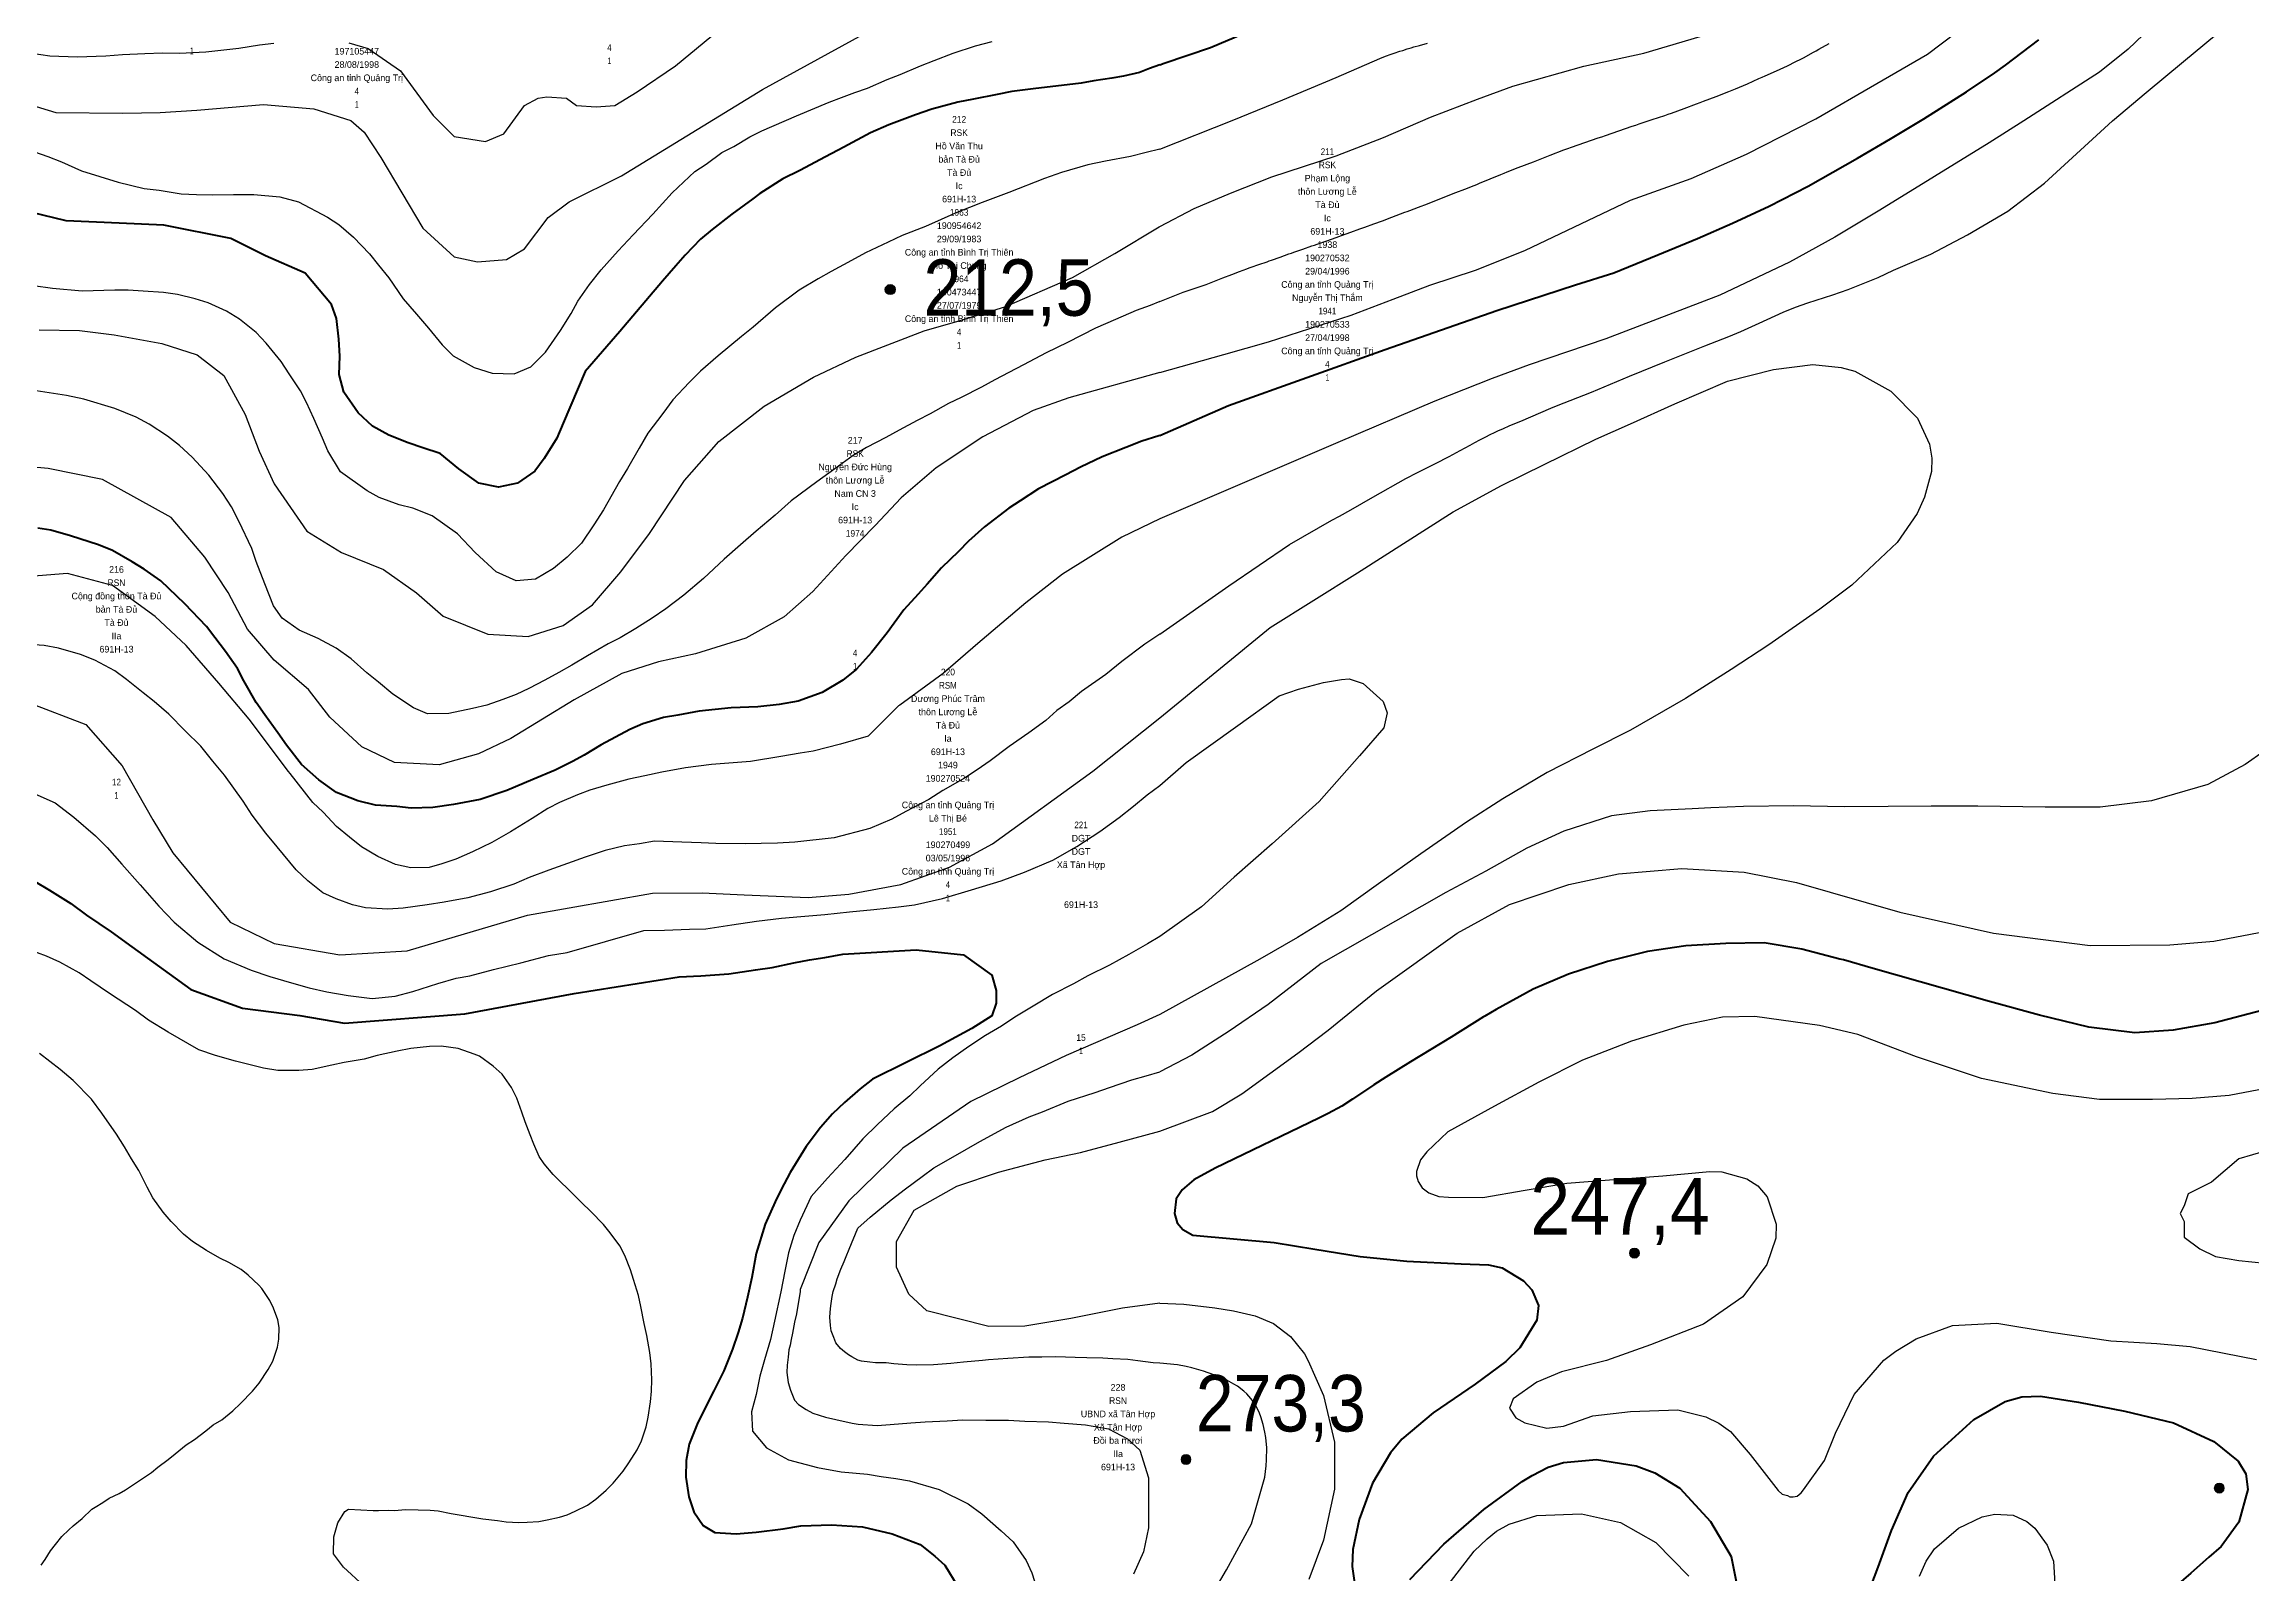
# Model space of a CAD drawing. Header units: metres. Extents: x 549268 to 556659, y 1838059 to 1844558.
# Drawn here: x 553664 to 554329, y 1839774 to 1840235 of the extents above; entities that cross this region are included whole.
import ezdxf
from ezdxf.enums import TextEntityAlignment as Align

# ---------------------------------------------------------------- set-up
doc = ezdxf.new("R2010")
doc.units = ezdxf.units.M
doc.header["$LTSCALE"] = 0.8
for name, color, linetype, lineweight in [('1', 7, 'Continuous', 25), ('2', 7, 'Continuous', 53), ('5', 7, 'Continuous', 13)]:
    doc.layers.add(name, color=color, linetype=linetype, lineweight=lineweight)
doc.layers.add('15', color=7, linetype='Continuous')

msp = doc.modelspace()

# ---------------------------------------------------------------- hatches: boundary and pattern name
at = {"layer": '5'}
for points in [[(553920.37, 1840160.7, 1), (553917.37, 1840160.7, 1)], [(554144.4, 1839870.66, 1), (554141.4, 1839870.66, 1)], [(554009.41, 1839808.54, 1), (554006.41, 1839808.54, 1)], [(554320.47, 1839799.93, 1), (554317.47, 1839799.93, 1)]]:
    msp.add_hatch(color=256, dxfattribs=at).paths.add_polyline_path(points)

# ---------------------------------------------------------------- linework, layer by layer
at = {"layer": '1'}
for points in [[(554307.45, 1840248.45), (554291.57, 1840233.06), (554282.96, 1840226.17), (554260.1, 1840211.47), (554249.73, 1840204.86), (554216.74, 1840184.63), (554203.2, 1840176.43), (554189.58, 1840168.92), (554168.65, 1840159.02), (554134.34, 1840145.87), (554111.25, 1840138.02), (554100.07, 1840133.96), (554082.86, 1840127.11), (554053.58, 1840114.69), (554025.49, 1840102.58), (554000, 1840091.72)], [(554000, 1840135.78), (554019.26, 1840141.19), (554032.76, 1840144.98), (554057.6, 1840153.03), (554070.29, 1840157.78), (554081.27, 1840162), (554095.04, 1840166.53), (554109.9, 1840172.41), (554141.69, 1840187.57), (554159.99, 1840194.18), (554176.62, 1840201.49), (554197.47, 1840212.09), (554215.85, 1840222.77), (554231.09, 1840231.51), (554248.8, 1840244.93)], [(553647.52, 1840220.15), (553667.72, 1840214.03), (553687.84, 1840213.8), (553699.09, 1840213.99), (553710.12, 1840214.69), (553730.19, 1840216.39), (553745.32, 1840215.07), (553756.46, 1840211.55), (553760.48, 1840208.03), (553765.53, 1840200.49), (553778.12, 1840179.23), (553787.56, 1840170.57), (553794.64, 1840169), (553803.3, 1840169.78), (553808.81, 1840172.93), (553815.89, 1840182.38), (553822.18, 1840187.11), (553837.92, 1840194.98), (553880.41, 1840220.97), (553910.57, 1840237.44)], [(553659.2, 1840202.86), (553665.28, 1840200.8), (553669.36, 1840199.17), (553675.38, 1840196.45), (553686.43, 1840192.99), (553694.3, 1840191.12), (553698.79, 1840190.58), (553705.41, 1840189.49), (553709.98, 1840189.34), (553714.8, 1840189.22), (553721.17, 1840189.27), (553727.28, 1840189.29), (553735.16, 1840188.6), (553740.78, 1840187.14), (553749.49, 1840182.51), (553752.85, 1840180.28), (553757.3, 1840176.47), (553762.15, 1840171.41), (553764.86, 1840168.07), (553767.88, 1840164.24), (553772.22, 1840157.96), (553776.24, 1840153.33), (553779.83, 1840149.04), (553784.02, 1840144.04), (553787.25, 1840140.75), (553793.61, 1840137.29), (553799.01, 1840135.55), (553805.66, 1840135.37), (553810.63, 1840137.48), (553815.09, 1840141.87), (553819.58, 1840148.35), (553822.78, 1840153.51), (553824.84, 1840157.25), (553828.33, 1840162.19), (553831.87, 1840166.61), (553836.96, 1840172.37), (553841.5, 1840177.16), (553847.45, 1840183.41), (553853.25, 1840189.77), (553860.08, 1840196.25), (553863.48, 1840198.44), (553868.17, 1840201.95), (553871.74, 1840203.77), (553876.62, 1840206.65), (553880.19, 1840208.47), (553890.62, 1840213), (553900.44, 1840217.08), (553904.19, 1840218.53), (553908.18, 1840220.01), (553912.07, 1840221.35), (553917.9, 1840223.94), (553921.89, 1840225.42), (553927.98, 1840228.04), (553932.09, 1840229.67), (553937.83, 1840231.86), (553944.49, 1840234.02), (553949.54, 1840235.36)], [(553755.93, 1840234.98), (553761.69, 1840233.23), (553771.45, 1840226.58), (553781.27, 1840213.09), (553787.56, 1840206.79), (553797.01, 1840205.22), (553802.51, 1840207.58), (553808.75, 1840216.11), (553812.85, 1840218.35), (553815.46, 1840218.73), (553821.43, 1840218.35), (553824.41, 1840216.11), (553830.38, 1840215.73), (553835.98, 1840216.11), (553842.69, 1840220.22), (553854.25, 1840228.08), (553869.17, 1840240.43)], [(554000, 1840056.94), (554020.76, 1840071.48), (554039.11, 1840084), (554051.8, 1840091.33), (554054.09, 1840092.52), (554057.48, 1840094.37), (554064.18, 1840098.22), (554074.1, 1840103.79), (554077.58, 1840105.62), (554084.63, 1840109.13), (554085.53, 1840109.6), (554087.11, 1840110.43), (554088.23, 1840111.03), (554090.45, 1840112.25), (554093.41, 1840113.88), (554094.89, 1840114.69), (554096.38, 1840115.48), (554097.13, 1840115.87), (554098.39, 1840116.51), (554099.24, 1840116.93), (554100.94, 1840117.74), (554101.79, 1840118.14), (554103.51, 1840118.91), (554105.24, 1840119.67), (554106.4, 1840120.16), (554108.72, 1840121.13), (554117.69, 1840124.99), (554119.43, 1840125.68), (554129.98, 1840129.84), (554141.38, 1840134.59), (554152.01, 1840138.99), (554164.05, 1840143.73), (554171.36, 1840146.54), (554174.98, 1840148.04), (554180.43, 1840150.54), (554187.69, 1840153.88), (554191.38, 1840155.38), (554195.09, 1840156.68), (554200.1, 1840158.27), (554202.6, 1840159.08), (554207.2, 1840160.72), (554216.25, 1840164.38), (554220.88, 1840166.51), (554232.11, 1840171.34), (554243.16, 1840177.21), (554255.34, 1840184.33), (554266.32, 1840192.71), (554286.87, 1840211.48), (554296.99, 1840219.99), (554308.16, 1840229.32), (554321, 1840239.97)], [(554000, 1840179.64), (554010.33, 1840185.13), (554021.28, 1840189.7), (554033.77, 1840194.61), (554053.15, 1840200.99), (554067.35, 1840206.45), (554081.47, 1840212.6), (554095.66, 1840218.05), (554106.34, 1840221.88), (554127.69, 1840227.95), (554145.75, 1840231.9), (554169.82, 1840238.98)], [(554566.49, 1840239.23), (554563.14, 1840226.18), (554560.2, 1840214.44), (554556.37, 1840201.9), (554549.69, 1840187.71), (554541.54, 1840174.06), (554483.41, 1840091.03), (554475.53, 1840080.09), (554471.97, 1840076.98), (554463.72, 1840072.16), (554452.1, 1840068.28), (554439.97, 1840066.45), (554425.68, 1840065.72), (554413.87, 1840064.77), (554408.8, 1840064.14), (554401.41, 1840062.84), (554383.24, 1840058.23), (554368.94, 1840049.89), (554357.22, 1840041.13), (554343.89, 1840029.73), (554326.8, 1840017.74), (554315.51, 1840011.71), (554298.58, 1840006.82), (554283.15, 1840004.94)], [(553660.42, 1840231.87), (553665.85, 1840231.04), (553674.07, 1840230.77), (553682.75, 1840231.08), (553687.78, 1840231.5), (553694.51, 1840231.72), (553699.83, 1840231.92), (553704.91, 1840231.83), (553712.79, 1840232.31), (553722.81, 1840233.41), (553728.95, 1840234.35), (553733.32, 1840234.83)], [(554000, 1840202.92), (554021.83, 1840211.56), (554037.06, 1840217.82), (554053.13, 1840224.5), (554066.23, 1840230.28), (554067.96, 1840230.92), (554069.69, 1840231.54), (554070.56, 1840231.84), (554072.31, 1840232.43), (554073.18, 1840232.71), (554074.5, 1840233.12), (554075.72, 1840233.49), (554076.54, 1840233.72), (554078.17, 1840234.18), (554080.64, 1840234.82)], [(554000, 1840157.12), (554007.06, 1840159.9), (554013.99, 1840162.2), (554019, 1840164.28), (554021.7, 1840165.24), (554024, 1840166.11), (554026.27, 1840166.97), (554026.91, 1840167.2), (554027.55, 1840167.43), (554029.88, 1840168.25), (554032.3, 1840169.08), (554032.98, 1840169.31), (554033.67, 1840169.56), (554036.24, 1840170.47), (554038.88, 1840171.41), (554039.62, 1840171.67), (554040.36, 1840171.93), (554043.07, 1840172.87), (554045.83, 1840173.83), (554046.61, 1840174.1), (554047.39, 1840174.38), (554050.27, 1840175.39), (554053.15, 1840176.4), (554053.93, 1840176.68), (554054.71, 1840176.96), (554057.49, 1840177.96), (554060.23, 1840178.94), (554061.73, 1840179.48), (554064.42, 1840180.45), (554067.08, 1840181.42), (554067.82, 1840181.69), (554068.55, 1840181.97), (554071.17, 1840182.96), (554073.79, 1840183.96), (554074.52, 1840184.23), (554075.25, 1840184.51), (554077.9, 1840185.51), (554080.59, 1840186.54), (554081.35, 1840186.82), (554082.1, 1840187.12), (554084.86, 1840188.2), (554087.63, 1840189.28), (554088.38, 1840189.58), (554089.14, 1840189.87), (554091.85, 1840190.92), (554094.65, 1840192.02), (554095.47, 1840192.35), (554096.3, 1840192.68), (554099.45, 1840193.99), (554102.73, 1840195.34), (554103.64, 1840195.72), (554104.57, 1840196.09), (554107.92, 1840197.41), (554112.49, 1840199.18), (554117.56, 1840201.15), (554121.69, 1840202.72), (554122.82, 1840203.14), (554123.95, 1840203.55), (554127.95, 1840204.96), (554131.94, 1840206.33), (554133.05, 1840206.71), (554134.16, 1840207.09), (554138.19, 1840208.49), (554142.2, 1840209.86), (554143.29, 1840210.23), (554144.37, 1840210.59), (554148.23, 1840211.85), (554152.02, 1840213.11), (554153.07, 1840213.47), (554154.11, 1840213.84), (554157.86, 1840215.2), (554161.62, 1840216.61), (554162.67, 1840217.01), (554163.72, 1840217.4), (554167.54, 1840218.84), (554171.32, 1840220.31), (554172.34, 1840220.72), (554173.35, 1840221.14), (554176.93, 1840222.66), (554180.4, 1840224.19), (554181.35, 1840224.61), (554182.3, 1840225.03), (554185.67, 1840226.53), (554188.94, 1840228.05), (554189.82, 1840228.47), (554190.7, 1840228.91), (554193.76, 1840230.5), (554196.77, 1840232.13), (554197.61, 1840232.59), (554198.45, 1840233.05), (554201.48, 1840234.75)], [(554000, 1840202.92), (553995.88, 1840201.97), (553991.19, 1840200.8), (553983.68, 1840199.32), (553978.34, 1840198.21), (553970.4, 1840195.91), (553965.26, 1840194.17), (553954.55, 1840189.87), (553946.55, 1840186.91), (553938.96, 1840183.86), (553934.24, 1840181.78), (553929.53, 1840179.7), (553922.42, 1840176.97), (553918.22, 1840174.95), (553911.42, 1840171.73), (553907.25, 1840169.45), (553901.11, 1840166.17), (553897.19, 1840163.92), (553891.45, 1840160.55), (553884.37, 1840155.22), (553877.59, 1840149.4), (553874.14, 1840146.55), (553867.11, 1840140.71), (553861.76, 1840136.09), (553858.36, 1840132.72), (553853.47, 1840127.5), (553850.42, 1840123.39), (553845.87, 1840117.43), (553843.24, 1840112.98), (553839.75, 1840106.87), (553837.32, 1840102.96), (553832.54, 1840094.37), (553829.65, 1840089.89), (553825.97, 1840084.41), (553821.62, 1840080.16), (553817.45, 1840076.71), (553812.08, 1840073.52), (553806.28, 1840073.01), (553800.26, 1840075.73), (553793.9, 1840081.53), (553788.59, 1840087.19), (553780.98, 1840092.59), (553775.13, 1840094.94), (553770.99, 1840095.92), (553765.02, 1840098.12), (553761.43, 1840100.07), (553753.38, 1840105.81), (553749.56, 1840112.15), (553747.97, 1840116.01), (553745.37, 1840121.84), (553743.15, 1840126.66), (553741.33, 1840130.24), (553737.91, 1840135.32), (553735.54, 1840139.09), (553731.03, 1840144.58), (553727.95, 1840147.75), (553722.96, 1840151.75), (553719.05, 1840154.18), (553713.57, 1840156.7), (553709.66, 1840157.96), (553704.32, 1840159.19), (553700.1, 1840159.77), (553693.93, 1840160.26), (553689.48, 1840160.55), (553685.45, 1840160.5), (553675.6, 1840160.19), (553666.67, 1840161.03), (553660.98, 1840161.83)], [(553662.65, 1840148.62), (553674.84, 1840148.38), (553685.2, 1840147.07), (553699.59, 1840144.44), (553710.19, 1840141.04), (553718.28, 1840134.88), (553724.7, 1840123.09), (553728.92, 1840112.1), (553733.36, 1840102.2), (553743.23, 1840087.96), (553753.63, 1840081.54), (553766.36, 1840076.44), (553776.3, 1840069.43), (553784.31, 1840062.39), (553797.77, 1840057.02), (553809.84, 1840056.24), (553820.4, 1840059.53), (553829.22, 1840065.8), (553837.81, 1840075.74), (553846.39, 1840087.27), (553856.95, 1840103.24), (553867.28, 1840114.96), (553880.9, 1840125.64), (553895.79, 1840134.34), (553908.52, 1840140.34), (553929.13, 1840148.27), (553939.89, 1840151.4), (553953.35, 1840155.54), (553973.7, 1840164.32), (553986.46, 1840171.56), (553999.85, 1840179.56), (554000, 1840179.64)], [(554000, 1840157.12), (553997.17, 1840155.94), (553992.92, 1840154.43), (553986.72, 1840151.67), (553980.64, 1840149.05), (553972.27, 1840144.74), (553965.84, 1840141.69), (553958.95, 1840138.08), (553954.53, 1840135.77), (553950.36, 1840133.49), (553946.3, 1840131.35), (553940.27, 1840128.21), (553936.44, 1840126.36), (553930.93, 1840123.28), (553926.99, 1840121.29), (553921.59, 1840118.35), (553917.53, 1840116.22), (553911.76, 1840113.11), (553907.74, 1840110.72), (553902.19, 1840106.72), (553896.76, 1840102.87), (553889.08, 1840097.09), (553884.22, 1840092.78), (553878.5, 1840087.99), (553873.76, 1840083.82), (553868.9, 1840079.52), (553862.64, 1840073.76), (553856.7, 1840068.68), (553851.3, 1840064.57), (553847.19, 1840061.78), (553842.33, 1840058.64), (553837.56, 1840055.91), (553833.99, 1840054.08), (553827.76, 1840050.41), (553822.99, 1840047.67), (553819.08, 1840045.42), (553814.91, 1840043.14), (553810.11, 1840040.66), (553806.28, 1840038.81), (553802.28, 1840037.33), (553797.4, 1840035.62), (553793.08, 1840034.62), (553785.97, 1840033.06), (553779.61, 1840033.01), (553775.38, 1840034.75), (553769.08, 1840038.87), (553764.77, 1840042.56), (553761.34, 1840045.3), (553756.58, 1840049.59), (553752.07, 1840052.74), (553746.68, 1840055.65), (553740.94, 1840058.14), (553735.86, 1840061.75), (553733.24, 1840065.49), (553730.56, 1840072.09), (553728, 1840078.83), (553726.66, 1840082.71), (553722.76, 1840090.99), (553720.59, 1840095.31), (553717.94, 1840099.31), (553713.69, 1840104.82), (553708.67, 1840110.25), (553704.91, 1840113.74), (553701.34, 1840116.6), (553695.75, 1840120.14), (553691.87, 1840122.32), (553685.47, 1840124.86), (553676.06, 1840127.73), (553670.86, 1840128.85), (553660.41, 1840130.43)], [(554000, 1840135.78), (553972.61, 1840128.08), (553961.94, 1840124.25), (553946.77, 1840116.39), (553932.65, 1840107.07), (553922.21, 1840097.98), (553914.32, 1840089.7), (553905.46, 1840080.61), (553895.56, 1840069.82), (553886.89, 1840062.16), (553875.44, 1840055.78), (553860.28, 1840051.1), (553849.1, 1840048.62), (553838.04, 1840045.1), (553823.76, 1840037.17), (553804.62, 1840025.53), (553794.91, 1840020.93), (553783.11, 1840017.68), (553769.65, 1840018.3), (553759.78, 1840023.02), (553750.15, 1840031.99), (553743.77, 1840040.27), (553733.44, 1840049.16), (553725.36, 1840058.49), (553719.55, 1840069.47), (553712.55, 1840080.15), (553702.42, 1840092.06), (553681.76, 1840103.51), (553665.36, 1840106.8), (553654.14, 1840107.85)], [(554000, 1840031.74), (554033.28, 1840058.96), (554059.55, 1840075.45), (554088.32, 1840093.81), (554102.92, 1840101.74), (554115.77, 1840108.02), (554131.31, 1840115.62), (554141.75, 1840120.24), (554155.03, 1840126.28), (554170.93, 1840133.09), (554184.76, 1840136.67), (554196.58, 1840138.16), (554205.12, 1840137.28), (554209.25, 1840136.09), (554220.11, 1840130.08), (554228.11, 1840121.98), (554231.74, 1840114.15), (554232.44, 1840109.92), (554232.31, 1840105.94), (554230.27, 1840098.17), (554228.02, 1840093.32), (554222.04, 1840084.54), (554208.38, 1840071.71), (554198.7, 1840064.47), (554183.41, 1840053.8), (554172.06, 1840046.38), (554158.25, 1840037.56), (554141.7, 1840028.06), (554130.36, 1840022.32), (554116.63, 1840015.29), (554103.27, 1840007.45), (554092.35, 1840000.36), (554078.62, 1839990.8), (554065.85, 1839981.81), (554054.49, 1839973.73), (554041.43, 1839965.65), (554030.17, 1839959.17), (554000, 1839942.53)], [(554000, 1840091.72), (553988.55, 1840086.14), (553970.76, 1840075), (553959.73, 1840066.38), (553945.23, 1840054.19), (553934.78, 1840045.1), (553921.75, 1840035.55), (553921.35, 1840035.35), (553912.22, 1840026.28), (553903.91, 1840023.81), (553895.69, 1840021.73), (553891.72, 1840021.16), (553885.98, 1840020.14), (553876.78, 1840018.61), (553865.05, 1840017.71), (553857.22, 1840016.72), (553850.08, 1840015.41), (553845, 1840014.33), (553840.17, 1840013.28), (553833.6, 1840011.51), (553828.44, 1840010.03), (553824.69, 1840008.58), (553819.35, 1840006.3), (553815.78, 1840004.48), (553811.04, 1840001.49), (553804.58, 1839997.52), (553798.95, 1839994.3), (553793.16, 1839991.45), (553788.07, 1839989.2), (553783.93, 1839987.84), (553780.02, 1839986.75), (553774.56, 1839986.67), (553769.91, 1839987.59), (553764.57, 1839990), (553759.69, 1839992.97), (553756.13, 1839995.83), (553752.13, 1839999.03), (553748.14, 1840003.4), (553745.09, 1840006.32), (553738.19, 1840015.07), (553737.7, 1840015.63), (553725.9, 1840031.41), (553716.77, 1840042.2), (553706.87, 1840053.61), (553697.62, 1840062.28), (553684.78, 1840071.6), (553671.16, 1840075.2), (553648.46, 1840073.38)], [(554000, 1840056.94), (553995.53, 1840053.93), (553988.56, 1840048.74), (553983.79, 1840044.83), (553976.42, 1840039.73), (553972.73, 1840036.59), (553968.99, 1840033.97), (553965.67, 1840031), (553960.62, 1840027.32), (553954.7, 1840023.16), (553948.93, 1840018.88), (553945.07, 1840016.12), (553941.19, 1840013.61), (553934.7, 1840009.9), (553930.45, 1840007.22), (553923.56, 1840003.6), (553919.39, 1840001.32), (553912.68, 1839998.5), (553901.94, 1839995.63), (553890.12, 1839994.33), (553884.95, 1839994.02), (553880.01, 1839993.99), (553875.22, 1839993.86), (553866.36, 1839993.92), (553861.91, 1839994.21), (553856.17, 1839994.36), (553847.95, 1839994.63), (553843.35, 1839993.86), (553838.87, 1839993.24), (553833.04, 1839991.81), (553827.02, 1839989.85), (553821.76, 1839987.97), (553816.13, 1839985.92), (553810.14, 1839983.7), (553805.54, 1839981.76), (553798.51, 1839979.43), (553791.69, 1839977.63), (553784.55, 1839976.33), (553779.44, 1839975.51), (553772.27, 1839974.46), (553767.61, 1839974.2), (553760.93, 1839974.64), (553756.94, 1839975.5), (553752.06, 1839977.3), (553748.09, 1839979.08), (553743.52, 1839982.74), (553740.04, 1839985.99), (553734.34, 1839992.91), (553730.89, 1839997.08), (553726.78, 1840002.48), (553724.1, 1840006.74), (553718.43, 1840014.57), (553714.98, 1840018.74), (553711.36, 1840023.28), (553706.57, 1840027.83), (553701.72, 1840032.88), (553697.27, 1840036.69), (553693.99, 1840039.32), (553688.99, 1840043.32), (553685.45, 1840045.92), (553679.38, 1840049.15), (553675.15, 1840050.9), (553668.44, 1840052.76), (553664.19, 1840053.59), (553658.17, 1840053.97)], [(554000, 1840011.43), (554008, 1840018.37), (554022.8, 1840029.01), (554035.94, 1840038.4), (554041.82, 1840040.39), (554049.33, 1840042.47), (554054.75, 1840043.31), (554057.07, 1840043.48), (554061.28, 1840042.12), (554067.22, 1840036.73), (554068.45, 1840033.32), (554067.42, 1840028.74), (554060.09, 1840020.35), (554048.01, 1840006.59), (554033.83, 1839993.86), (554022.36, 1839983.85), (554012.56, 1839974.88), (554000, 1839965.92)], [(553633.64, 1840033.85), (553648.15, 1840036.52), (553659.98, 1840036.24), (553676.73, 1840029.82), (553687.64, 1840017.29), (553696.85, 1840001.04), (553702.88, 1839991.14), (553720.17, 1839970.33), (553733.4, 1839963.87), (553753.17, 1839960.43), (553773.48, 1839961.63), (553809.64, 1839972.34), (553847.32, 1839978.99), (553862.29, 1839979.07), (553874.86, 1839978.53), (553894.17, 1839977.68), (553906.39, 1839978.69), (553922.09, 1839981.66), (553936.68, 1839986.81), (553949.64, 1839993.89), (553979.81, 1840015.74), (554000, 1840031.74)], [(553657.07, 1840010.8), (553667.46, 1840006.22), (553673.13, 1840001.9), (553679.61, 1839996.25), (553683.12, 1839992.73), (553687.57, 1839987.76), (553693.07, 1839981.47), (553698.72, 1839975.07), (553703.28, 1839970.24)], [(553703.28, 1839970.24), (553710.44, 1839964.27), (553718.4, 1839959.29), (553726.45, 1839955.88), (553732.13, 1839953.91), (553738.58, 1839952.02), (553743.95, 1839950.53), (553749.29, 1839949.3), (553755.65, 1839948.18), (553762.91, 1839947.28), (553769.84, 1839948.05), (553775.16, 1839949.41), (553782.7, 1839951.8), (553788.24, 1839953.45), (553792.32, 1839954.16), (553799.4, 1839955.99), (553807.63, 1839958.06), (553815.97, 1839960.28), (553821.59, 1839961.16), (553844.67, 1839967.73), (553850.89, 1839967.9), (553858.4, 1839968.21), (553863.34, 1839968.23), (553871.14, 1839969.48), (553878.56, 1839970.56), (553886.13, 1839971.52), (553891.93, 1839972.03), (553899.15, 1839972.56), (553906.6, 1839973.38), (553913.94, 1839974.06), (553921.39, 1839974.88), (553926.13, 1839975.53), (553934.64, 1839977.38), (553943.33, 1839980.03), (553952.27, 1839982.7), (553959.26, 1839985.3), (553967.83, 1839988.97), (553975.06, 1839993.02), (553981.97, 1839997.55), (553987.75, 1840001.83), (553992.06, 1840005.16), (553996.23, 1840008.61), (554000, 1840011.43)], [(554283.15, 1840004.94), (554266.6, 1840004.94), (554246.27, 1840005.17), (554232.24, 1840005.24), (554219.29, 1840005.09), (554206.05, 1840005.04), (554190.88, 1840005.27), (554175.75, 1840005.08), (554165.93, 1840004.7), (554160.33, 1840004.37), (554147.64, 1840003.75), (554136.04, 1840002.26), (554121.61, 1839997.71), (554110.48, 1839992.54), (554098.16, 1839985.63), (554086.17, 1839979.26), (554048.64, 1839957.83), (554032.61, 1839945.45), (554020.94, 1839937.52), (554009.68, 1839930.22), (554000, 1839925.22)], [(554000, 1839907.32), (554015.86, 1839913.31), (554024.73, 1839918.65), (554041.58, 1839930.8), (554050.67, 1839937.8), (554065.22, 1839949.64), (554089.55, 1839966.96), (554105.33, 1839975.59), (554123.16, 1839981.62), (554138.13, 1839984.87), (554157.17, 1839986.46), (554175.97, 1839985.38), (554191.73, 1839982.24), (554222.77, 1839973.31), (554250.97, 1839966.93), (554280.1, 1839963.29), (554304.04, 1839963.48), (554317.31, 1839964.6), (554339.4, 1839968.82)], [(554000, 1839965.92), (553996.36, 1839963.76), (553990.73, 1839960.54), (553984.85, 1839957.29), (553978.31, 1839954.1), (553974.02, 1839951.68), (553967.74, 1839948.51), (553961.88, 1839945.01), (553956.39, 1839941.67), (553952.39, 1839939.02), (553947.51, 1839936.14), (553942.54, 1839932.86), (553937.71, 1839929.47), (553933.28, 1839925.99), (553927.85, 1839920.97), (553924.79, 1839918.03), (553920.02, 1839914.13), (553915.08, 1839909.42), (553910.62, 1839905.03), (553905.19, 1839898.84), (553899.96, 1839893.19), (553895.1, 1839887.71), (553891.72, 1839880.58), (553889.89, 1839875.95), (553888.26, 1839870.7), (553887.17, 1839865.25), (553885.91, 1839859), (553884.01, 1839850.2), (553882.81, 1839844.61), (553881, 1839838.56), (553879.6, 1839833.59), (553878.51, 1839828.14), (553877.13, 1839822.92), (553877.39, 1839817.09), (553881.58, 1839812.09), (553888.23, 1839808.4), (553896.93, 1839806.11), (553904.1, 1839804.82), (553911.98, 1839804.12), (553916.09, 1839803.41), (553920.57, 1839802.86), (553924.68, 1839802.14), (553933.56, 1839799.48), (553942.35, 1839795.24), (553946.46, 1839792.18), (553952.22, 1839787.1), (553955.84, 1839783.72), (553959.83, 1839778.18), (553961.54, 1839774.47), (553963.14, 1839769.44)], [(553770.43, 1839931.43), (553764.37, 1839930.1), (553760.47, 1839929.09), (553754.48, 1839928.05), (553750.75, 1839927.26), (553744.88, 1839925.94), (553740.81, 1839925.59), (553734.5, 1839925.66), (553730.23, 1839926.33), (553723.75, 1839927.91), (553721.78, 1839928.46), (553715.77, 1839930.18), (553710.72, 1839931.82), (553701.53, 1839937.12), (553695.6, 1839940.78), (553691.64, 1839943.73), (553683.79, 1839948.85), (553678.17, 1839952.65), (553674.66, 1839954.99), (553668.84, 1839958.25), (553664.87, 1839960.03), (553659.45, 1839962.03)], [(554000, 1839942.53), (553993.23, 1839939.35), (553971.88, 1839930.1), (553957.64, 1839923.41), (553943.1, 1839916.33), (553922.64, 1839902.25), (553906.43, 1839886.35), (553897.41, 1839873.89), (553891.77, 1839859.7), (553891.8, 1839859.12), (553890.68, 1839852.39), (553890.01, 1839849.85), (553889.42, 1839846.55), (553889.07, 1839844.62), (553888.78, 1839842.97), (553888.36, 1839841.59), (553888.13, 1839839.39), (553887.83, 1839836.89), (553887.79, 1839834.7), (553888.12, 1839831.7), (553888.85, 1839829.4), (553890.03, 1839826.4), (553891.22, 1839825.11), (553893.57, 1839823.57), (553895.59, 1839822.46), (553899.43, 1839821.27), (553902.45, 1839820.56), (553907.41, 1839819.49), (553909.24, 1839819.22), (553914.89, 1839818.8), (553918.85, 1839819.05), (553925.06, 1839819.54), (553929.39, 1839819.83), (553936, 1839820.18), (553940.71, 1839820.51), (553947.65, 1839820.42), (553954.48, 1839820.41), (553959.36, 1839820.1), (553966.5, 1839819.84), (553971.19, 1839819.5), (553977.61, 1839818.98), (553984.6, 1839817.73), (553990.25, 1839814.72), (553994.02, 1839811.32), (553996.65, 1839803.03), (553996.65, 1839796.24), (553996.65, 1839787.95), (553995.15, 1839780.78), (553992.13, 1839774)], [(554344.04, 1839922.29), (554321.95, 1839918.14), (554310.77, 1839917.18), (554298.82, 1839916.91), (554282.96, 1839916.91), (554268.84, 1839918.69), (554247.37, 1839923.18), (554227.82, 1839929.76), (554210.2, 1839936.51), (554198.59, 1839939.13), (554179.15, 1839941.9), (554169.46, 1839941.65), (554157.75, 1839939.24), (554141.99, 1839934.51), (554127.27, 1839928.77), (554114.16, 1839922.09), (554100.82, 1839914.91), (554086.7, 1839907.18), (554080.36, 1839901.13), (554078.52, 1839898.78), (554077.34, 1839895.24), (554077.34, 1839893.89), (554077.84, 1839892.21), (554079.02, 1839890.35), (554081.04, 1839888.84), (554084.06, 1839887.66), (554086.92, 1839887.49), (554097.3, 1839887.39), (554110.06, 1839889.63), (554122.55, 1839891.76), (554134.06, 1839892.65), (554151.42, 1839893.91), (554165.59, 1839895.19), (554169.25, 1839895.12), (554176.76, 1839893.03), (554180.01, 1839890.88), (554182.83, 1839887.59), (554185.59, 1839879.33), (554185.43, 1839875.16), (554182.8, 1839867.23), (554175.54, 1839857.55), (554163.72, 1839849.32), (554147.75, 1839843.07), (554134.52, 1839838.34), (554120.95, 1839834.9), (554113.54, 1839831.86), (554106.43, 1839826.78), (554105.3, 1839823.98), (554107.25, 1839821.12), (554109.94, 1839819.58), (554116.54, 1839817.98), (554121.57, 1839818.55), (554130.41, 1839821.73), (554141.74, 1839822.94), (554155.99, 1839823.48), (554164.45, 1839821.41), (554168.31, 1839819.51), (554171.85, 1839816.96), (554177.78, 1839810.07), (554186.19, 1839799.25), (554187.37, 1839798.07), (554188.94, 1839797.68)], [(553663.27, 1839776.72), (553664.51, 1839778.48), (553666.04, 1839781.04), (553667.55, 1839782.92), (553669.48, 1839785.33), (553671.64, 1839787.38), (553672.94, 1839788.58), (553675.56, 1839790.77), (553678.5, 1839793.58), (553679.49, 1839794.16), (553681.81, 1839795.57), (553683.76, 1839796.93), (553686.76, 1839798.31), (553688.65, 1839799.37), (553691.31, 1839801.19), (553693.18, 1839802.45), (553696.47, 1839804.63), (553698.4, 1839806.18), (553701.49, 1839808.52), (553703.58, 1839810.28), (553706.92, 1839812.94), (553709.41, 1839814.55), (553712.85, 1839817.12), (553715.03, 1839818.99), (553717.63, 1839820.51), (553720.97, 1839823.17), (553723.3, 1839825.43), (553726.91, 1839829.08), (553728.84, 1839831.48), (553731.63, 1839835.61), (553732.97, 1839838.14), (553734.42, 1839842.31), (553734.82, 1839844.74), (553734.91, 1839848.29), (553734.47, 1839850.53), (553733.22, 1839854.11), (553732.11, 1839856.38), (553729.7, 1839860.03), (553728.74, 1839860.97), (553725.54, 1839864.05), (553723.44, 1839865.73), (553719.78, 1839867.81), (553717.05, 1839869.13), (553713.07, 1839871.46), (553708.86, 1839874.15), (553706.14, 1839876.33), (553702.37, 1839880.21), (553699.96, 1839883), (553696.91, 1839887.34), (553695.13, 1839890.49), (553692.66, 1839895.56), (553690.47, 1839899.05), (553688.35, 1839902.63), (553685.93, 1839906.47), (553681.51, 1839912.76), (553678.37, 1839917), (553672.88, 1839922.6), (553668.99, 1839925.89), (553662.73, 1839930.74)], [(553760.39, 1839770.52), (553754.32, 1839776.1), (553751.27, 1839780.18), (553751.36, 1839785.26), (553752.59, 1839789.43), (553754.68, 1839792.91), (553755.77, 1839793.57), (553763.24, 1839793.14), (553764.85, 1839793.16), (553767.88, 1839793.3), (553769.71, 1839793.22), (553772.83, 1839793.47), (553776.75, 1839793.42), (553780.4, 1839793.25), (553782.81, 1839793.04), (553786.7, 1839792.32), (553789.13, 1839791.92), (553793.22, 1839791.22), (553796.24, 1839790.7), (553800.6, 1839790.13), (553803.21, 1839789.75), (553807.05, 1839789.6), (553809.52, 1839789.68), (553813.13, 1839789.89), (553815.56, 1839790.34), (553819.29, 1839791.14), (553821.6, 1839791.87), (553824.05, 1839793), (553827.76, 1839794.84), (553830.24, 1839796.64), (553833.38, 1839799.28), (553835.44, 1839801.41), (553838.48, 1839804.99), (553840.2, 1839807.57), (553842.64, 1839811.46), (553843.96, 1839814.19), (553845.41, 1839818.36), (553846.04, 1839821.29), (553846.67, 1839825.94), (553846.99, 1839829.13), (553847.1, 1839832.48), (553846.85, 1839837.32), (553846.48, 1839840.72), (553845.62, 1839845.87), (553844.75, 1839849.5), (553843.81, 1839854.55), (553843.06, 1839857.9), (553841.57, 1839862.71), (553840.68, 1839865.66), (553838.96, 1839869.96), (553837.5, 1839872.85), (553834.59, 1839876.73), (553832.5, 1839879.27), (553828.73, 1839883.15), (553825.94, 1839885.9), (553821.96, 1839889.95), (553819.51, 1839892.26), (553817.38, 1839894.31), (553814.64, 1839897.54), (553813.15, 1839899.76), (553811.6, 1839903.41), (553810.43, 1839906.24), (553808.95, 1839910.18), (553807.97, 1839913.04), (553806.44, 1839917.35), (553804.85, 1839920.52), (553802.03, 1839924.5), (553799.37, 1839926.98), (553795.22, 1839929.96), (553793.63, 1839930.55), (553788.77, 1839932.21), (553783.72, 1839932.99), (553780.2, 1839932.89), (553774.54, 1839932.26), (553770.43, 1839931.43)], [(554000, 1839837.52), (553998.05, 1839837.65), (553993.42, 1839838.28), (553990.44, 1839838.62), (553985.86, 1839838.87), (553982.9, 1839839.02), (553978.04, 1839839.15), (553974.52, 1839839.24), (553968.71, 1839839.45), (553964.54, 1839839.37), (553960.56, 1839839.31), (553954.25, 1839838.9), (553948.49, 1839838.55), (553946.62, 1839838.34), (553940.89, 1839837.8), (553937.14, 1839837.39), (553931.86, 1839837), (553926.84, 1839836.92), (553923.88, 1839837.07), (553919.97, 1839837.3), (553917.65, 1839837.61), (553914.42, 1839837.64), (553912.69, 1839837.83), (553910.19, 1839838.12), (553909.11, 1839838.47), (553907.3, 1839839.41), (553906.28, 1839840.06), (553905.13, 1839840.98), (553903.88, 1839841.98), (553902.47, 1839843.63), (553901.91, 1839845.27), (553901.12, 1839847.27), (553900.85, 1839848.86), (553900.66, 1839851.4), (553900.85, 1839853.98), (553901.06, 1839855.53), (553901.39, 1839857.65), (553901.71, 1839859.11), (553902.5, 1839861.38), (553902.9, 1839862.94), (553904.01, 1839865.82), (553904.99, 1839868.11), (553905.57, 1839869.69), (553906.47, 1839871.88), (553909.14, 1839878.14), (553912.82, 1839881.47), (553919.14, 1839886.72), (553923.45, 1839890.05), (553928.51, 1839893.73), (553932, 1839896.33), (553938.48, 1839900.03), (553945.82, 1839904.22), (553953.79, 1839908.61), (553960.73, 1839911.72), (553964.73, 1839913.2), (553972.44, 1839916.39), (553980.61, 1839918.98), (553984.87, 1839920.49), (553991.64, 1839922.79), (553995.92, 1839924.04), (554000, 1839925.22)], [(554000, 1839855.55), (553988.78, 1839854.09), (553973.27, 1839850.96), (553959.42, 1839848.71), (553948.51, 1839848.56), (553929.86, 1839853.32), (553924.42, 1839858.31), (553920.8, 1839866.48), (553920.8, 1839874.2), (553926.12, 1839883.6), (553938.88, 1839890.84), (553951.45, 1839895.05), (553965.5, 1839898.73), (553976.17, 1839900.97), (553987.82, 1839904.03), (554000, 1839907.32)], [(554333.11, 1839901.45), (554324.88, 1839899.09), (554316.64, 1839892.01), (554309.58, 1839888.47), (554308.41, 1839884.93), (554307.23, 1839882.57), (554308.41, 1839880.21), (554308.41, 1839875.5), (554313.11, 1839871.96), (554317.82, 1839869.6), (554324.88, 1839868.42), (554336.64, 1839867.24)], [(554000, 1839855.55), (554007.22, 1839855.33), (554016.6, 1839854.18), (554022.23, 1839853.25), (554028.69, 1839851.79), (554034.21, 1839849.49), (554039.32, 1839845.53), (554043.59, 1839840.31), (554044.71, 1839838.28), (554049.33, 1839827.84), (554052.66, 1839813.71), (554052.63, 1839799.57), (554049.26, 1839784.23), (554044.86, 1839772.42)], [(554188.94, 1839797.68), (554189.72, 1839797.29), (554190.7, 1839797.29), (554191.88, 1839797.48), (554193.05, 1839798.47), (554193.84, 1839799.45), (554200.12, 1839808.23), (554203.39, 1839816.44), (554209.03, 1839828.1), (554217.99, 1839838.45), (554221.63, 1839841.1), (554227.67, 1839844.85), (554238.65, 1839848.87), (554252.04, 1839849.59), (554268.32, 1839846.87), (554286.3, 1839844.24), (554300.17, 1839843.49), (554310.23, 1839842.51), (554330.15, 1839838.62)], [(554011.59, 1839760.8), (554020.11, 1839775.35), (554027.6, 1839789.18), (554031.65, 1839803.2), (554032.03, 1839806.66), (554032.19, 1839808.45), (554032.2, 1839812), (554031.93, 1839815.15), (554031.68, 1839816.73), (554031.17, 1839819.08), (554030.47, 1839821.36), (554030.05, 1839822.46), (554029.03, 1839824.56), (554028.43, 1839825.55), (554027.42, 1839826.94), (554026.21, 1839828.27), (554025.32, 1839829.09), (554023.39, 1839830.57), (554022.35, 1839831.23), (554020.17, 1839832.42), (554017.87, 1839833.46), (554016.3, 1839834.07), (554013.13, 1839835.14), (554009.68, 1839836.11), (554007.96, 1839836.51), (554005.34, 1839837), (554000, 1839837.52)], [(554086.86, 1839770.78), (554094.64, 1839780.9), (554098.53, 1839784.7), (554101.36, 1839786.97), (554105.15, 1839789.11), (554113.57, 1839791.69), (554126.98, 1839792.23), (554138.69, 1839789.59), (554149.37, 1839783.56), (554159.28, 1839773.42)], [(554228.74, 1839773.37), (554230.69, 1839777.91), (554233.28, 1839781.67), (554240.42, 1839787.82), (554247.63, 1839791.28), (554251.41, 1839792.13), (554256.93, 1839791.77), (554260.99, 1839789.83), (554263.4, 1839787.85), (554267.18, 1839782.79), (554269.05, 1839777.91), (554269.7, 1839767.68)]]:
    msp.add_lwpolyline(points, dxfattribs=at)
at = {"layer": '2'}
for points in [[(554000, 1840228.36), (554001.32, 1840228.85), (554015.32, 1840233.53), (554048.95, 1840247.77)], [(554000, 1840116.77), (554020.75, 1840125.79), (554067.87, 1840142.7), (554101.44, 1840154.38), (554125.21, 1840162.1), (554136.7, 1840165.72), (554149.98, 1840171.13), (554161.92, 1840176.1), (554172.44, 1840180.67), (554183.44, 1840185.77), (554195.19, 1840191.84), (554210.04, 1840200.22), (554220.01, 1840206.05), (554230.07, 1840212.14), (554242.89, 1840220.19), (554251.43, 1840225.95), (554254.64, 1840228.26), (554264.6, 1840235.83)], [(554000, 1840228.36), (553996.94, 1840227.23), (553993.94, 1840226.04), (553989.13, 1840224.94), (553985.59, 1840224.36), (553980.17, 1840223.58), (553976.36, 1840222.87), (553970.46, 1840222.12), (553966.15, 1840221.65), (553961.94, 1840221.09), (553955.49, 1840220.28), (553951.03, 1840219.41), (553943.97, 1840218.06), (553939.24, 1840217.07), (553931.4, 1840214.97), (553926.47, 1840213.29), (553918.44, 1840210.31), (553912.92, 1840207.9), (553904.86, 1840203.6), (553899.4, 1840200.62), (553891.69, 1840196.55), (553886.56, 1840193.99), (553879.64, 1840189.62), (553877.54, 1840188.06), (553871.22, 1840183.38), (553865.28, 1840178.74), (553861.8, 1840175.89), (553857.11, 1840171.1), (553854.34, 1840167.85), (553850.29, 1840163.23), (553837.47, 1840148.03), (553827.03, 1840136.05), (553820.43, 1840120.48), (553818.46, 1840115.97), (553814.71, 1840109.84), (553811.88, 1840106.01), (553806.68, 1840102.45), (553800.97, 1840101.17), (553794.98, 1840102.46), (553789.04, 1840106.75), (553783.34, 1840111.32), (553778.2, 1840113.1), (553773.75, 1840114.56), (553767.9, 1840116.9), (553763.04, 1840119.62), (553758.71, 1840123.57), (553754.37, 1840129.85), (553753.01, 1840135.16), (553753.19, 1840140.65), (553752.88, 1840145.81), (553752.2, 1840151.98), (553750.69, 1840156.24), (553742.73, 1840165.61), (553730.8, 1840170.85), (553720.35, 1840176.08), (553700.21, 1840180.1), (553686.75, 1840180.72), (553670.81, 1840181.42), (553653.79, 1840185.52)], [(554000, 1840116.77), (553999.68, 1840116.68), (553994.65, 1840115.09), (553989.79, 1840113.12), (553982.68, 1840110.39), (553976.14, 1840107.19), (553971.71, 1840104.89), (553963.46, 1840100.73), (553958, 1840097.13), (553954.6, 1840094.94), (553947.29, 1840089.32), (553942.43, 1840085.01), (553939.4, 1840081.82), (553934.34, 1840076.97), (553929.94, 1840072.06), (553927.28, 1840069.04), (553922.99, 1840064.28), (553917.9, 1840057.34), (553913.22, 1840051.49), (553908.7, 1840046.44), (553904.64, 1840043.14), (553898.42, 1840039.46), (553891.16, 1840036.84), (553885.42, 1840035.82), (553879, 1840035.11), (553870.97, 1840034.75), (553861.32, 1840033.81), (553854.95, 1840032.59), (553850.61, 1840031.85), (553844.44, 1840030), (553840.47, 1840028.27), (553831.87, 1840023.68), (553826.76, 1840020.51), (553823.19, 1840018.69), (553818.02, 1840016.04), (553811.31, 1840013.22), (553803.48, 1840009.89), (553795.46, 1840007.18), (553787.43, 1840005.65), (553781.15, 1840004.83), (553774.67, 1840004.63), (553770.33, 1840005.07), (553763.9, 1840005.53), (553758.57, 1840006.76), (553752.17, 1840009.31), (553746.81, 1840013.14), (553741.62, 1840017.77), (553737.08, 1840023.51), (553734.46, 1840027.26), (553730.61, 1840032.68), (553727.99, 1840036.43), (553724.28, 1840042.91), (553722.32, 1840046.6), (553718.75, 1840051.8), (553715.56, 1840056), (553712.99, 1840059.23), (553706.52, 1840066.06), (553699.24, 1840073.06), (553694.31, 1840076.55), (553690.68, 1840078.75), (553684.72, 1840082.12), (553680.5, 1840083.87), (553672.13, 1840086.59), (553666.22, 1840088.28), (553662.26, 1840088.88)], [(553661.07, 1839982.76), (553665.8, 1839979.9), (553672.22, 1839975.92), (553676.9, 1839972.41), (553684.35, 1839967.37), (553690.57, 1839962.86), (553708.27, 1839949.97), (553723.89, 1839944.38), (553741.18, 1839942.14), (553754.56, 1839939.9), (553790.81, 1839942.7), (553823.72, 1839948.85), (553855.3, 1839953.82), (553861.9, 1839954.15), (553870.3, 1839954.69), (553878.35, 1839955.97), (553883.35, 1839956.65), (553889.83, 1839958.01), (553894.54, 1839958.92), (553899.14, 1839959.69), (553904.62, 1839960.68), (553926.66, 1839961.99), (553940.96, 1839960.42), (553949.44, 1839954.37), (553950.78, 1839949.67), (553950.78, 1839945.86), (553949.44, 1839942.05), (553943.41, 1839938.24), (553933.81, 1839933.09), (553913.58, 1839923.04), (553909.86, 1839920.16), (553905.12, 1839916), (553901.46, 1839912.6), (553897.89, 1839908.44), (553893.57, 1839902.76), (553888.71, 1839894.94), (553886.02, 1839889.83), (553884.22, 1839886.12), (553881.19, 1839879.42), (553878.52, 1839870.54), (553877.23, 1839863.37), (553875.94, 1839857.38), (553874.42, 1839851.1), (553873.07, 1839846.79), (553871.41, 1839841.79), (553868.75, 1839835.26), (553865.78, 1839829.21), (553863, 1839823.7), (553860.77, 1839819.16), (553858.31, 1839813.17), (553857.42, 1839808.26), (553857.33, 1839803.18), (553858.24, 1839797.3), (553859.77, 1839792.78), (553862.57, 1839788.67), (553866.05, 1839786.58), (553872.47, 1839786.12), (553878.53, 1839786.65), (553886.61, 1839787.67), (553891.98, 1839788.53), (553901.17, 1839788.89), (553910.48, 1839788.22), (553919.41, 1839786.21)], [(554331.74, 1839943.66), (554317.63, 1839939.99), (554305.05, 1839937.76), (554293.51, 1839936.99), (554279.73, 1839938.64), (554264.89, 1839942.29), (554249.78, 1839946.4), (554214.81, 1839956.38), (554205.85, 1839958.9), (554204.79, 1839959.19), (554193.26, 1839962.17), (554182, 1839964.05), (554170.38, 1839963.82), (554158.41, 1839963.16), (554146.84, 1839961.44), (554134.81, 1839958.43), (554123.06, 1839954.58), (554112.44, 1839950.09), (554101.26, 1839944.03), (554097.87, 1839941.99), (554097.49, 1839941.75), (554087.71, 1839935.71), (554075.53, 1839928.26), (554068.11, 1839923.67), (554064.46, 1839921.29), (554058.07, 1839916.98), (554054.81, 1839914.94), (554050.72, 1839912.7), (554047.93, 1839911.33), (554016.69, 1839896.25), (554010.31, 1839892.71), (554006.78, 1839889.68), (554004.93, 1839886.98), (554004.43, 1839882.6), (554005.27, 1839879.74), (554006.95, 1839877.72), (554009.97, 1839876.03), (554034.46, 1839873.88), (554046.66, 1839871.84), (554060.36, 1839869.61), (554074.39, 1839868.27), (554090.75, 1839867.47)], [(554090.75, 1839867.47), (554098.96, 1839867.17), (554103.04, 1839866.2), (554109.54, 1839862.33), (554112.04, 1839859.58), (554114.01, 1839854.86), (554113.53, 1839850.47), (554108.43, 1839842.2), (554104.17, 1839837.99), (554094.92, 1839831.2), (554082.27, 1839822.55), (554072.86, 1839814.61), (554069.48, 1839810.58), (554064.09, 1839801.45), (554060.02, 1839790.51), (554058.13, 1839781.45), (554057.91, 1839776.33), (554059.15, 1839767.94)], [(554211.4, 1839763.21), (554216.32, 1839776.16), (554220.32, 1839787.17), (554225.27, 1839798.56), (554232.93, 1839809.55), (554245.08, 1839820.61), (554254.49, 1839825.95), (554259.56, 1839827.38), (554265.16, 1839827.63), (554276.54, 1839825.83), (554290.51, 1839823.1), (554305.14, 1839819.58), (554317.3, 1839813.94), (554324.69, 1839807.99), (554326.92, 1839804.18), (554327.55, 1839799.46), (554324.81, 1839789.7), (554319.54, 1839782.3), (554315.86, 1839779.18), (554310.41, 1839774.3), (554303.78, 1839768.59)], [(554075.25, 1839772.46), (554085.5, 1839783.03), (554097.59, 1839793.52), (554109.14, 1839801.91), (554112.11, 1839803.71), (554116.91, 1839806.21), (554121.56, 1839807.66), (554131.45, 1839808.52), (554143.38, 1839806.64), (554149, 1839804.54), (554156.56, 1839799.94), (554165.77, 1839789.89), (554172.01, 1839779.31), (554175.12, 1839763.87)], [(553919.41, 1839786.21), (553927.83, 1839782.98), (553932.25, 1839779.44), (553935.28, 1839776.78), (553939.24, 1839770.32)]]:
    msp.add_lwpolyline(points, dxfattribs=at)
at = {"layer": '5', "lineweight": 25}
msp.add_circle((553918.87, 1840160.7), 1.5, dxfattribs=at)
at = {"layer": '5'}
for centre in [(554142.9, 1839870.66), (554007.91, 1839808.54), (554318.97, 1839799.93)]:
    msp.add_circle(centre, 1.5, dxfattribs=at)

# ---------------------------------------------------------------- texts
at = {"layer": '15'}
for s, width, p in [('1', 0.75, (553708.62, 1840231.54)), ('4', 0.9, (553834.35, 1840232.55)), ('1', 0.75, (553834.35, 1840228.55)), ('4', 0.9, (553758.29, 1840219.44)), ('1', 0.75, (553758.29, 1840215.44)), ('RSK', 0.95, (553939.61, 1840206.93)), ('212', 0.95, (553939.61, 1840210.93)), ('211', 0.9, (554050.47, 1840201.23)), ('RSK', 0.95, (554050.47, 1840197.23)), ('1963', 0.95, (553939.61, 1840182.93)), ('1964', 0.95, (553939.6, 1840162.93)), ('4', 0.9, (553939.61, 1840146.93)), ('1941', 0.9, (554050.46, 1840153.23)), ('1', 0.75, (553939.61, 1840142.93)), ('4', 0.9, (554050.47, 1840137.23)), ('1', 0.75, (554050.47, 1840133.23)), ('RSK', 0.95, (553908.31, 1840110.31)), ('1974', 0.95, (553908.3, 1840086.31)), ('RSN', 0.95, (553685.94, 1840071.45)), ('4', 0.9, (553908.3, 1840050.31)), ('1', 0.75, (553908.3, 1840046.31)), ('RSM', 0.9, (553936.24, 1840040.57)), ('220', 0.95, (553936.24, 1840044.57)), ('12', 0.9, (553685.94, 1840011.45)), ('1', 0.75, (553685.93, 1840007.45)), ('1951', 0.9, (553936.23, 1839996.57)), ('221', 0.9, (553976.3, 1839998.56)), ('4', 0.9, (553936.24, 1839980.57)), ('1', 0.75, (553936.24, 1839976.57)), ('15', 0.95, (553976.31, 1839934.56)), ('1', 0.75, (553976.3, 1839930.56)), ('RSN', 0.95, (553987.45, 1839825.26))]:
    msp.add_text(s, height=2, dxfattribs=dict(at, width=width)).set_placement(p, align=Align.CENTER)
for s, p in [('28/08/1998', (553758.29, 1840227.44)), ('197105447', (553758.29, 1840231.44)), ('Công an tỉnh Quảng Trị', (553758.29, 1840223.44)), ('Hồ Văn Thu', (553939.61, 1840202.93)), ('bản Tà Đủ', (553939.61, 1840198.93)), ('Tà Đủ', (553939.61, 1840194.93)), ('Phạm Lộng', (554050.47, 1840193.23)), ('691H-13', (553939.61, 1840186.93)), ('Ic', (553939.61, 1840190.93)), ('thôn Lương Lễ', (554050.47, 1840189.23)), ('Tà Đủ', (554050.47, 1840185.23)), ('Ic', (554050.47, 1840181.23)), ('29/09/1983', (553939.6, 1840174.93)), ('190954642', (553939.61, 1840178.93)), ('691H-13', (554050.47, 1840177.23)), ('1938', (554050.46, 1840173.23)), ('Công an tỉnh Bình Trị Thiên', (553939.61, 1840170.93)), ('Hồ Thị Chung', (553939.6, 1840166.93)), ('190270532', (554050.47, 1840169.23)), ('Công an tỉnh Quảng Trị', (554050.47, 1840161.23)), ('29/04/1996', (554050.47, 1840165.23)), ('27/07/1979', (553939.61, 1840154.93)), ('190473447', (553939.61, 1840158.93)), ('Nguyễn Thị Thắm', (554050.47, 1840157.23)), ('Công an tỉnh Bình Trị Thiên', (553939.61, 1840150.93)), ('190270533', (554050.47, 1840149.23)), ('Công an tỉnh Quảng Trị', (554050.47, 1840141.23)), ('27/04/1998', (554050.47, 1840145.23)), ('217', (553908.31, 1840114.31)), ('Nguyễn Đức Hùng', (553908.31, 1840106.31)), ('thôn Lương Lễ', (553908.3, 1840102.31)), ('Nam CN 3', (553908.31, 1840098.31)), ('Ic', (553908.3, 1840094.31)), ('691H-13', (553908.31, 1840090.31)), ('216', (553685.93, 1840075.45)), ('Cộng đồng thôn Tà Đủ', (553685.93, 1840067.45)), ('bản Tà Đủ', (553685.93, 1840063.45)), ('Tà Đủ', (553685.93, 1840059.45)), ('IIa', (553685.93, 1840055.45)), ('691H-13', (553685.94, 1840051.45)), ('Dương Phúc Trâm', (553936.24, 1840036.57)), ('thôn Lương Lễ', (553936.24, 1840032.57)), ('Tà Đủ', (553936.24, 1840028.57)), ('691H-13', (553936.24, 1840020.57)), ('Ia', (553936.24, 1840024.57)), ('1949', (553936.23, 1840016.57)), ('190270524', (553936.24, 1840012.57)), ('Công an tỉnh Quảng Trị', (553936.24, 1840004.57)), ('Lê Thị Bé', (553936.24, 1840000.57)), ('DGT', (553976.3, 1839994.56)), ('03/05/1996', (553936.24, 1839988.57)), ('190270499', (553936.24, 1839992.57)), ('DGT', (553976.3, 1839990.56)), ('Công an tỉnh Quảng Trị', (553936.24, 1839984.57)), ('Xã Tân Hợp', (553976.3, 1839986.56)), ('691H-13', (553976.31, 1839974.56)), ('228', (553987.45, 1839829.26)), ('UBND xã Tân Hợp', (553987.44, 1839821.26)), ('Xã Tân Hợp', (553987.45, 1839817.26)), ('Đồi ba mươi', (553987.45, 1839813.26)), ('IIa', (553987.45, 1839809.26)), ('691H-13', (553987.45, 1839805.26))]:
    msp.add_text(s, height=2, dxfattribs=at).set_placement(p, align=Align.CENTER)
at = {"layer": '5'}
for s, width, p in [('212,5', 0.9, (553928.87, 1840152.81)), ('247,4', 0.95, (554111.54, 1839876.25)), ('273,3', 0.9, (554010.87, 1839816.98))]:
    msp.add_text(s, height=17, dxfattribs=dict(at, width=width)).set_placement(p)

doc.saveas('drawing.dxf')
